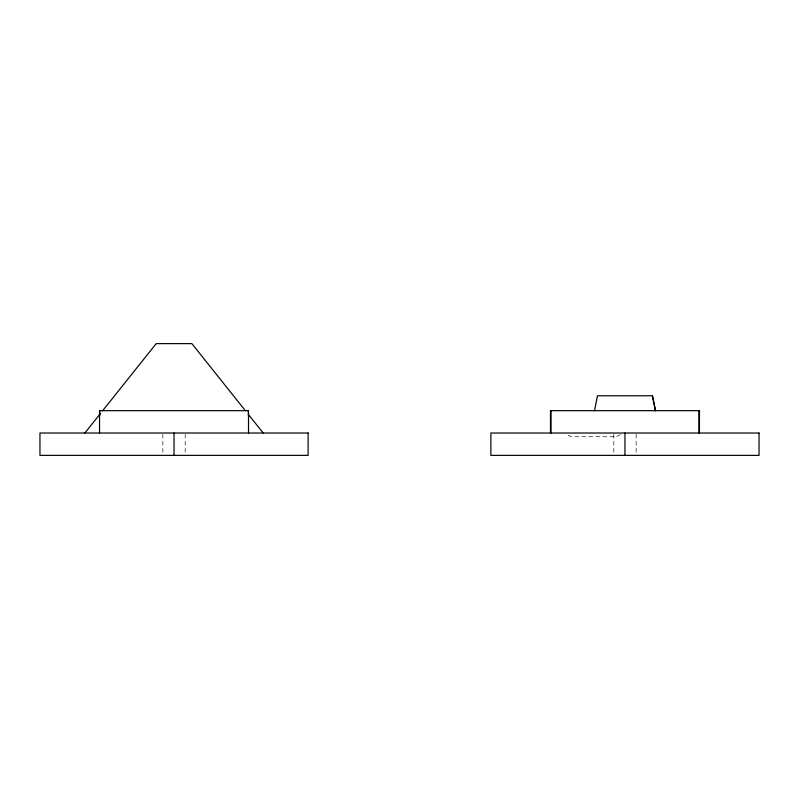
<?xml version="1.0" encoding="UTF-8"?>
<svg xmlns="http://www.w3.org/2000/svg" width="799" height="799" viewBox="0 0 799 799"><rect width="100%" height="100%" fill="white"/><g stroke="black" fill="none" stroke-linecap="round" stroke-linejoin="round"><path stroke-width="0.6" stroke-dasharray="4 3" d="M620.374 434.616L616.029 436.743L571.335 436.743L566.99 434.616M636.144 434.266L636.134 455.37M613.802 434.266L613.802 455.37M185.208 434.266L185.178 455.37M162.856 434.266L162.886 455.37"/><path stroke-width="1.2" d="M594.496 410.676L597.482 395.775L652.453 395.775L655.51 410.676M84.864 433.018L100.374 413.592M102.691 410.676L156.195 343.63L191.87 343.63L245.363 410.676M248.469 414.561L263.201 433.018M652.393 395.775L655.44 410.676M699.455 433.018L699.455 410.676L550.481 410.676L550.481 433.018M698.945 410.676L698.945 433.018M624.968 433.018L624.968 455.37M550.99 410.676L550.99 433.018M248.519 433.018L248.519 410.676L99.545 410.676L99.545 433.018M248.369 410.676L248.369 415.64M174.032 433.018L174.032 455.37M99.685 410.676L99.685 415.64M308.114 433.018L39.95 433.018L39.95 455.37L308.114 455.37L308.114 433.018M759.05 433.018L490.886 433.018L490.886 455.37L759.05 455.37L759.05 433.018"/></g></svg>
